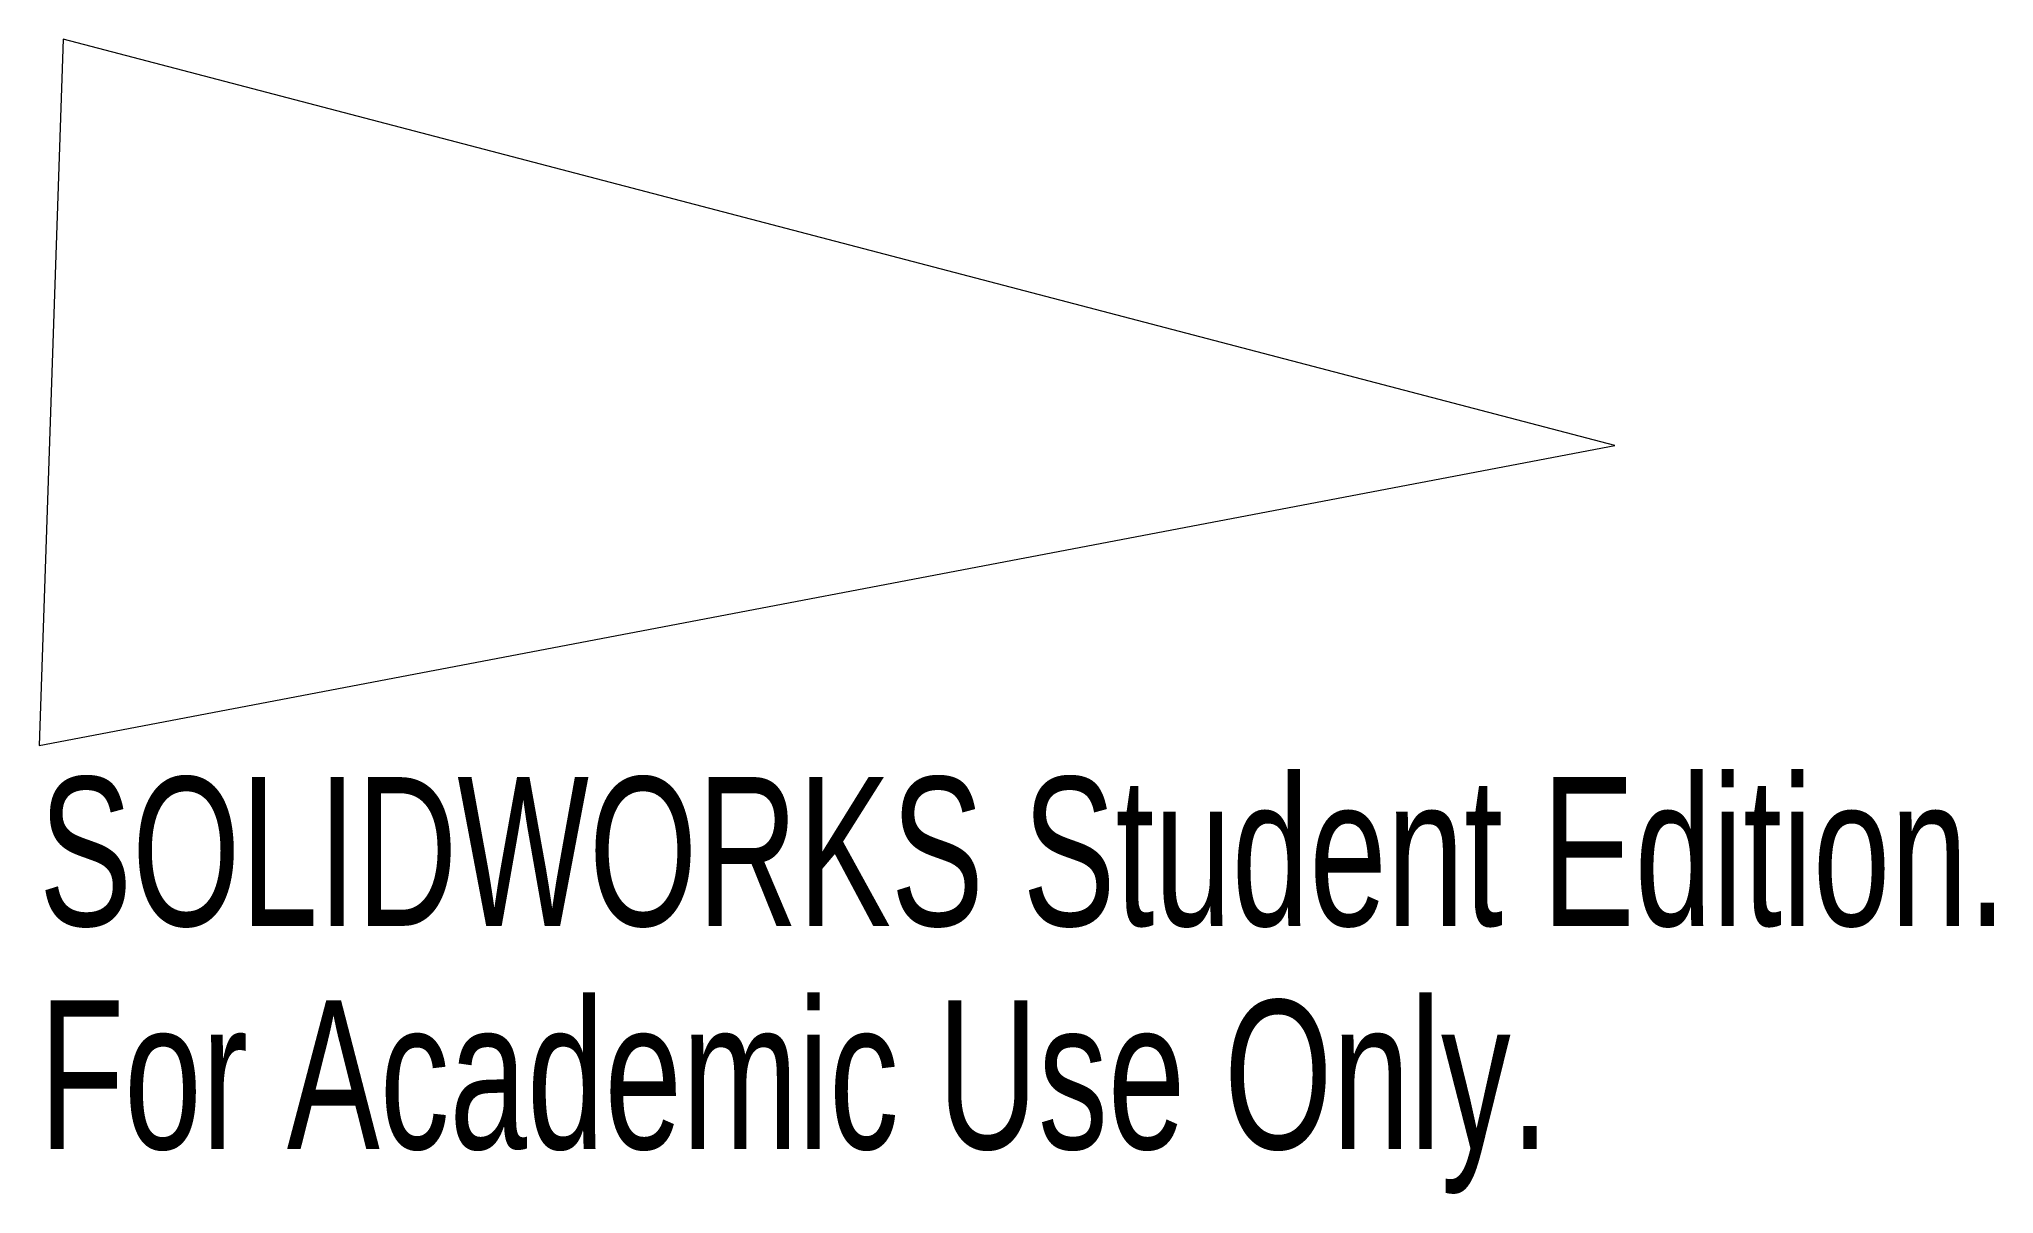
# Model space of a CAD drawing. Header units: inches. Extents: x -3.15 to -0.65, y -0.92 to 0.56.
import ezdxf

# ---------------------------------------------------------------- set-up
doc = ezdxf.new("R2010")
doc.units = ezdxf.units.IN
doc.header["$MEASUREMENT"] = 0
doc.styles.add('SLDTEXTSTYLE0', font='TXT', dxfattribs={"width": 0.7})

msp = doc.modelspace()

# ---------------------------------------------------------------- linework, layer by layer
at = {"color": 7, "linetype": 'Continuous', "lineweight": 15}
for p, q in [((-3.1168, 0.5583), (-3.1475, -0.3453)), ((-1.1333, 0.0385), (-3.1168, 0.5583)), ((-3.1475, -0.3453), (-1.1333, 0.0385))]:
    msp.add_line(p, q, dxfattribs=at)

# ---------------------------------------------------------------- texts
at = {"color": 7, "linetype": 'Continuous', "char_height": 0.1903, "attachment_point": 1, "style": 'SLDTEXTSTYLE0'}
for s, insert in [('SOLIDWORKS Student Edition.', (-3.1475, -0.3855)), ('For Academic Use Only.', (-3.1475, -0.6709))]:
    msp.add_mtext(s, dxfattribs=dict(at, insert=insert))

doc.saveas('drawing.dxf')
